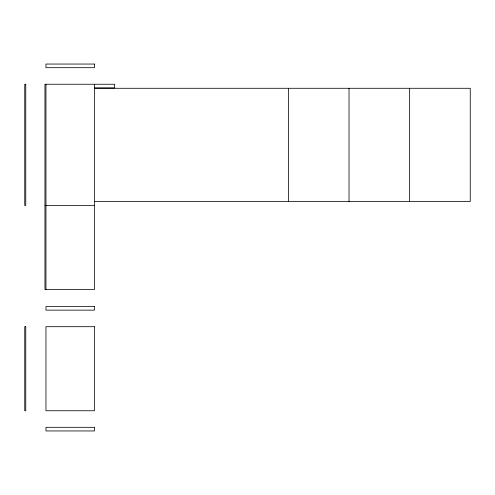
<?xml version="1.0" encoding="UTF-8"?>
<svg xmlns="http://www.w3.org/2000/svg" width="495" height="495" viewBox="0 0 495 495"><rect width="100%" height="100%" fill="white"/><g stroke="black" fill="none" stroke-linecap="round" stroke-linejoin="round"><path stroke-width="0.74" d="M94.644 87.887L114.661 87.887L114.661 84.249L44.952 84.249L44.952 289.526L94.452 289.526L94.452 84.249M94.533 88.289L470.25 88.289L470.25 201.434L94.533 201.434M44.952 205.475L94.452 205.475M409.637 88.289L409.637 201.434M349.025 88.289L349.025 201.434M288.412 88.289L288.412 201.434M45.967 84.249L45.967 289.526M94.452 64.047L45.967 64.047L45.967 67.685L94.452 67.685L94.452 64.047M25.759 84.249L24.75 84.249L24.75 205.475L25.759 205.475L25.759 84.249M94.452 306.498L45.967 306.498L45.967 310.13L94.452 310.13L94.452 306.498M25.759 326.7L24.75 326.7L24.75 410.751L25.759 410.751L25.759 326.7M94.452 326.7L45.967 326.7L45.967 410.751L94.452 410.751L94.452 326.7M94.452 427.315L45.967 427.315L45.967 430.953L94.452 430.953L94.452 427.315"/></g></svg>
